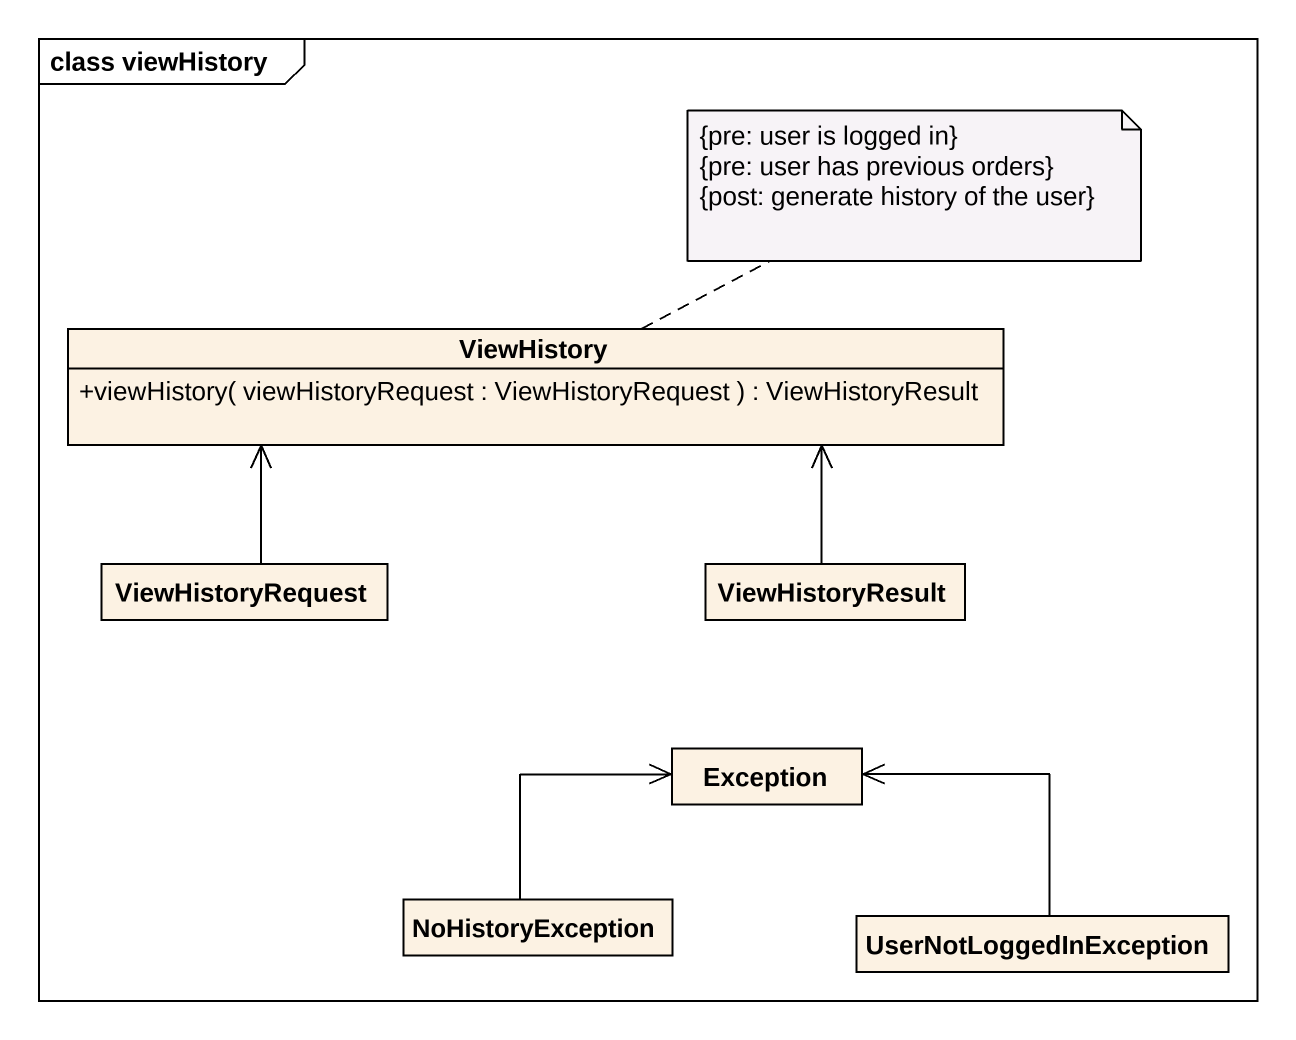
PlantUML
@startuml
mainframe class viewHistory
hide circle
hide empty members
skinparam classAttributeIconSize 0
class ViewHistory {
  +viewHistory( viewHistoryRequest : ViewHistoryRequest ) : ViewHistoryResult
}
class ViewHistoryRequest
class ViewHistoryResult
class "Exception" as Exception_
class NoHistoryException
class UserNotLoggedInException
ViewHistoryRequest -up-> ViewHistory
ViewHistoryResult -up-> ViewHistory
NoHistoryException -up-> Exception_
UserNotLoggedInException -up-> Exception_
note right of ViewHistory
  {pre: user is logged in}
  {pre: user has previous orders}
  {post: generate history of the user}
end note
@enduml
